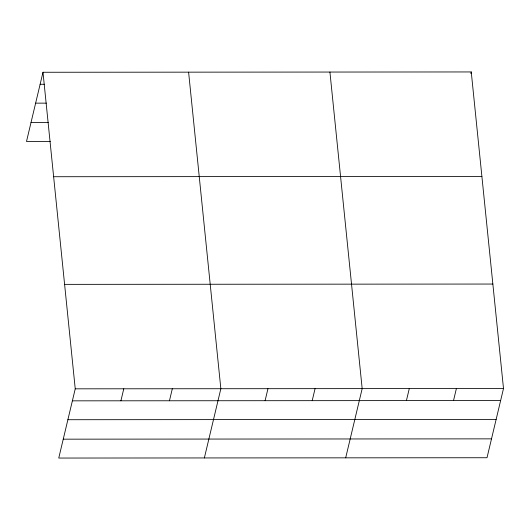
<?xml version="1.0" encoding="UTF-8"?>
<svg xmlns="http://www.w3.org/2000/svg" width="530" height="530" viewBox="0 0 530 530"><rect width="100%" height="100%" fill="white"/><g stroke="black" fill="none" stroke-linecap="round" stroke-linejoin="round"><path stroke-width="0.79" d="M42.99 72.266L75.24 388.828L58.751 458.052L487.01 457.734L503.5 388.517L471.25 71.947L42.99 72.266L26.5 141.483L50.357 141.464M120.913 400.806L123.775 388.795M169.454 400.773L172.31 388.762M204.361 457.947L220.851 388.722L188.601 72.159M265.093 400.7L267.955 388.689M312.203 400.667L315.065 388.656M345.686 457.841L362.175 388.623L329.925 72.053M470.865 73.551L471.25 71.947M406.424 400.594L409.286 388.583M453.528 400.561L456.39 388.55M40.128 84.277L44.242 84.27M35.629 103.151L46.329 103.145M30.998 122.602L48.276 122.589M53.636 176.728L481.889 176.417M64.6 284.365L492.86 284.047M75.24 388.828L503.5 388.517M72.378 400.839L500.638 400.528M67.88 419.72L496.14 419.409M63.249 439.171L491.509 438.86"/></g></svg>
